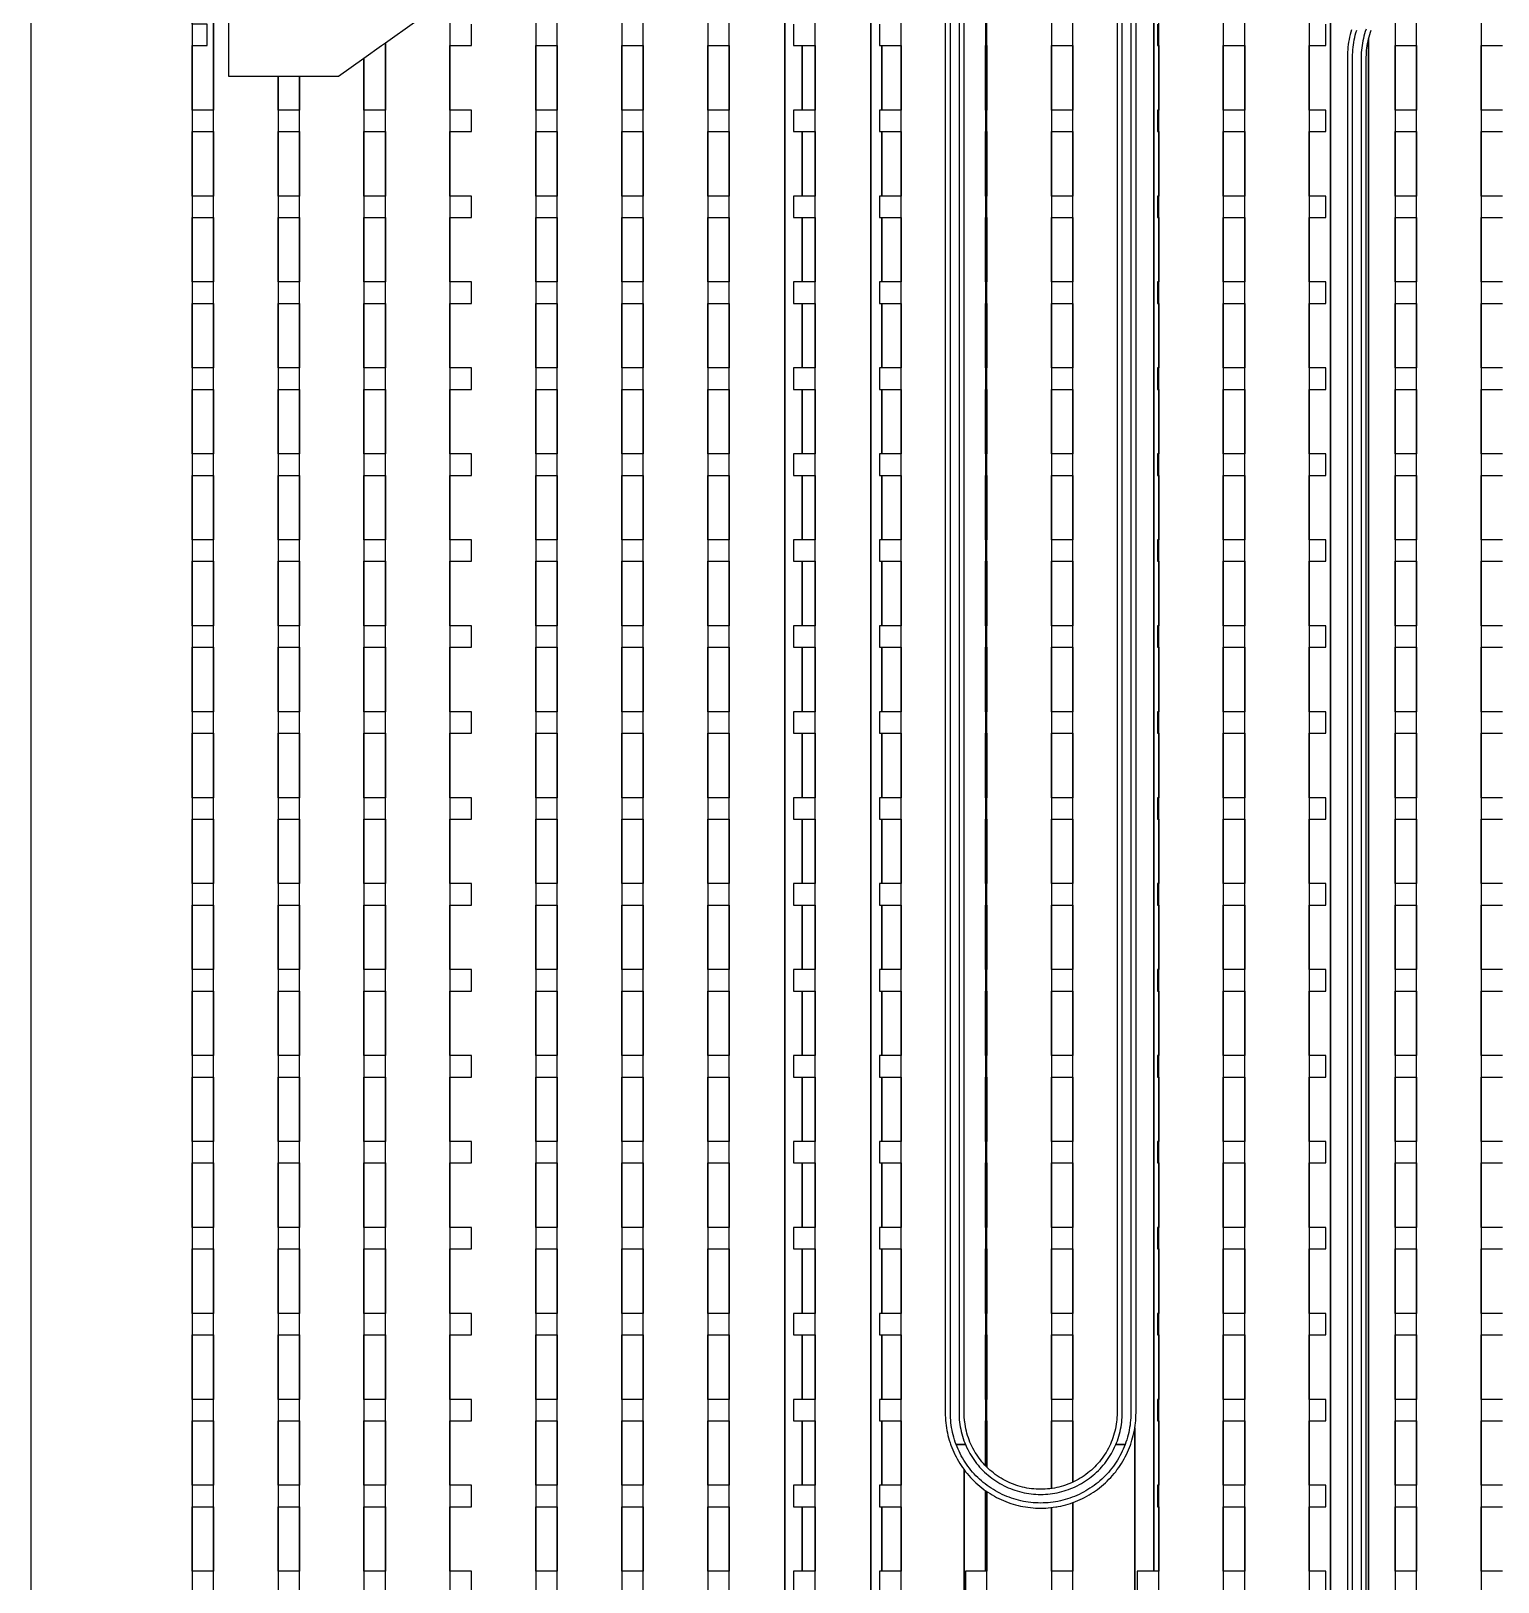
# Model space of a CAD drawing. Extents: x -4500 to 4500, y -3250 to 3250.
# Drawn here: x -4500 to -2793, y -1850 to -46 of the extents above; entities that cross this region are included whole.
import ezdxf

# ---------------------------------------------------------------- set-up
doc = ezdxf.new("R2010")
doc.units = 0
doc.layers.add('L1D100', color=4, linetype='CONTINUOUS')
doc.layers.add('L1D11', color=2, linetype='CONTINUOUS')

# ---------------------------------------------------------------- blocks, each defined once
blk = doc.blocks.new('TOP_main_1_Cheese_100')
at = {"layer": 'L1D100'}
for points in [[(-4500, -3250), (-4500, 3250), (-4312.5, 3250), (-4312.5, -3250)], [(-4287.5, -3250), (-4287.5, 2934), (-4212.5, 2934), (-4212.5, 98), (-4270, 98), (-4270, -98), (-4212.5, -98), (-4212.5, -3250)], [(-3087.5, -2576), (-3087.5, 253), (-3012.5, 253), (-3012.5, -2564.07), (-3013.273, -2564.522), (-3015.634, -2565.807), (-3018.033, -2567.02), (-3020.467, -2568.16), (-3022.935, -2569.226), (-3025.434, -2570.217), (-3027.961, -2571.132), (-3030.515, -2571.971), (-3033.093, -2572.731), (-3035.693, -2573.414), (-3038.313, -2574.018), (-3040.949, -2574.542), (-3043.6, -2574.987), (-3046.263, -2575.351), (-3048.937, -2575.635), (-3051.617, -2575.838), (-3054.302, -2575.959), (-3056.99, -2576)], [(-4312.5, -137.5), (-4312.5, -62.5), (-4295, -62.5), (-4295, -37.5), (-4312.5, -37.5), (-4312.5, 37.5), (-4295, 37.5), (-4295, 62.5), (-4312.5, 62.5), (-4312.5, 137.5), (-4287.5, 137.5), (-4287.5, -137.5)], [(-2887.5, -2662.5), (-2887.5, 7.603), (-2886.039, 8.132), (-2883.485, 8.971), (-2880.907, 9.731), (-2878.307, 10.414), (-2875.687, 11.018), (-2873.051, 11.542), (-2870.4, 11.987), (-2867.737, 12.351), (-2865.063, 12.635), (-2862.383, 12.838), (-2859.698, 12.959), (-2857.01, 13), (-2812.5, 13), (-2812.5, -2662.5)], [(-4087.5, -3250), (-4087.5, -59.135), (-4020, -11), (-4012.5, -11), (-4012.5, -3250)], [(-3887.5, -3250), (-3887.5, -11), (-3812.5, -11), (-3812.5, -3250)], [(-3787.5, -3250), (-3787.5, -11), (-3724.99, -11), (-3722.035, -10.961), (-3719.083, -10.843), (-3716.135, -10.646), (-3713.192, -10.371), (-3712.5, -10.288), (-3712.5, -3250)], [(-4112.5, -137.5), (-4112.5, -76.963), (-4092.218, -62.5), (-4087.5, -59.135), (-4087.5, -137.5)], [(-3912.5, -137.5), (-3912.5, -62.5), (-3887.5, -62.5), (-3887.5, -137.5)], [(-3812.5, -137.5), (-3812.5, -62.5), (-3787.5, -62.5), (-3787.5, -137.5)], [(-3712.5, -137.5), (-3712.5, -62.5), (-3687.5, -62.5), (-3687.5, -137.5)], [(-3602.44, -137.5), (-3602.44, -62.5), (-3587.5, -62.5), (-3587.5, -137.5)], [(-3509.807, -137.5), (-3509.807, -62.5), (-3487.5, -62.5), (-3487.5, -137.5)], [(-3389, -137.5), (-3389, -62.5), (-3387.5, -62.5), (-3387.5, -137.5)], [(-3312.5, -137.5), (-3312.5, -62.5), (-3287.5, -62.5), (-3287.5, -137.5)], [(-3112.5, -137.5), (-3112.5, -62.5), (-3087.5, -62.5), (-3087.5, -137.5)], [(-2912.5, -137.5), (-2912.5, -62.5), (-2887.5, -62.5), (-2887.5, -137.5)], [(-4187.5, -3250), (-4187.5, -98), (-4142, -98), (-4112.5, -76.963), (-4112.5, -3250)], [(-4212.5, -137.5), (-4212.5, -98), (-4187.5, -98), (-4187.5, -137.5)], [(-4312.5, -237.5), (-4312.5, -162.5), (-4287.5, -162.5), (-4287.5, -237.5)], [(-4212.5, -237.5), (-4212.5, -162.5), (-4187.5, -162.5), (-4187.5, -237.5)], [(-4112.5, -237.5), (-4112.5, -162.5), (-4087.5, -162.5), (-4087.5, -237.5)], [(-3912.5, -237.5), (-3912.5, -162.5), (-3887.5, -162.5), (-3887.5, -237.5)], [(-3812.5, -237.5), (-3812.5, -162.5), (-3787.5, -162.5), (-3787.5, -237.5)], [(-3712.5, -237.5), (-3712.5, -162.5), (-3687.5, -162.5), (-3687.5, -237.5)], [(-3602.44, -237.5), (-3602.44, -162.5), (-3587.5, -162.5), (-3587.5, -237.5)], [(-3509.807, -237.5), (-3509.807, -162.5), (-3487.5, -162.5), (-3487.5, -237.5)], [(-3389, -237.5), (-3389, -162.5), (-3387.5, -162.5), (-3387.5, -237.5)], [(-3312.5, -237.5), (-3312.5, -162.5), (-3287.5, -162.5), (-3287.5, -237.5)], [(-3112.5, -237.5), (-3112.5, -162.5), (-3087.5, -162.5), (-3087.5, -237.5)], [(-2912.5, -237.5), (-2912.5, -162.5), (-2887.5, -162.5), (-2887.5, -237.5)], [(-4312.5, -337.5), (-4312.5, -262.5), (-4287.5, -262.5), (-4287.5, -337.5)], [(-4212.5, -337.5), (-4212.5, -262.5), (-4187.5, -262.5), (-4187.5, -337.5)], [(-4112.5, -337.5), (-4112.5, -262.5), (-4087.5, -262.5), (-4087.5, -337.5)], [(-3912.5, -337.5), (-3912.5, -262.5), (-3887.5, -262.5), (-3887.5, -337.5)], [(-3812.5, -337.5), (-3812.5, -262.5), (-3787.5, -262.5), (-3787.5, -337.5)], [(-3712.5, -337.5), (-3712.5, -262.5), (-3687.5, -262.5), (-3687.5, -337.5)], [(-3602.44, -337.5), (-3602.44, -262.5), (-3587.5, -262.5), (-3587.5, -337.5)], [(-3509.807, -337.5), (-3509.807, -262.5), (-3487.5, -262.5), (-3487.5, -337.5)], [(-3389, -337.5), (-3389, -262.5), (-3387.5, -262.5), (-3387.5, -337.5)], [(-3312.5, -337.5), (-3312.5, -262.5), (-3287.5, -262.5), (-3287.5, -337.5)], [(-3112.5, -337.5), (-3112.5, -262.5), (-3087.5, -262.5), (-3087.5, -337.5)], [(-2912.5, -337.5), (-2912.5, -262.5), (-2887.5, -262.5), (-2887.5, -337.5)], [(-4312.5, -437.5), (-4312.5, -362.5), (-4287.5, -362.5), (-4287.5, -437.5)], [(-4212.5, -437.5), (-4212.5, -362.5), (-4187.5, -362.5), (-4187.5, -437.5)], [(-4112.5, -437.5), (-4112.5, -362.5), (-4087.5, -362.5), (-4087.5, -437.5)], [(-3912.5, -437.5), (-3912.5, -362.5), (-3887.5, -362.5), (-3887.5, -437.5)], [(-3812.5, -437.5), (-3812.5, -362.5), (-3787.5, -362.5), (-3787.5, -437.5)], [(-3712.5, -437.5), (-3712.5, -362.5), (-3687.5, -362.5), (-3687.5, -437.5)], [(-3602.44, -437.5), (-3602.44, -362.5), (-3587.5, -362.5), (-3587.5, -437.5)], [(-3509.807, -437.5), (-3509.807, -362.5), (-3487.5, -362.5), (-3487.5, -437.5)], [(-3389, -437.5), (-3389, -362.5), (-3387.5, -362.5), (-3387.5, -437.5)], [(-3312.5, -437.5), (-3312.5, -362.5), (-3287.5, -362.5), (-3287.5, -437.5)], [(-3112.5, -437.5), (-3112.5, -362.5), (-3087.5, -362.5), (-3087.5, -437.5)], [(-2912.5, -437.5), (-2912.5, -362.5), (-2887.5, -362.5), (-2887.5, -437.5)], [(-4312.5, -537.5), (-4312.5, -462.5), (-4287.5, -462.5), (-4287.5, -537.5)], [(-4212.5, -537.5), (-4212.5, -462.5), (-4187.5, -462.5), (-4187.5, -537.5)], [(-4112.5, -537.5), (-4112.5, -462.5), (-4087.5, -462.5), (-4087.5, -537.5)], [(-3912.5, -537.5), (-3912.5, -462.5), (-3887.5, -462.5), (-3887.5, -537.5)], [(-3812.5, -537.5), (-3812.5, -462.5), (-3787.5, -462.5), (-3787.5, -537.5)], [(-3712.5, -537.5), (-3712.5, -462.5), (-3687.5, -462.5), (-3687.5, -537.5)], [(-3602.44, -537.5), (-3602.44, -462.5), (-3587.5, -462.5), (-3587.5, -537.5)], [(-3509.807, -537.5), (-3509.807, -462.5), (-3487.5, -462.5), (-3487.5, -537.5)], [(-3389, -537.5), (-3389, -462.5), (-3387.5, -462.5), (-3387.5, -537.5)], [(-3312.5, -537.5), (-3312.5, -462.5), (-3287.5, -462.5), (-3287.5, -537.5)], [(-3112.5, -537.5), (-3112.5, -462.5), (-3087.5, -462.5), (-3087.5, -537.5)], [(-2912.5, -537.5), (-2912.5, -462.5), (-2887.5, -462.5), (-2887.5, -537.5)], [(-4312.5, -637.5), (-4312.5, -562.5), (-4287.5, -562.5), (-4287.5, -637.5)], [(-4212.5, -637.5), (-4212.5, -562.5), (-4187.5, -562.5), (-4187.5, -637.5)], [(-4112.5, -637.5), (-4112.5, -562.5), (-4087.5, -562.5), (-4087.5, -637.5)], [(-3912.5, -637.5), (-3912.5, -562.5), (-3887.5, -562.5), (-3887.5, -637.5)], [(-3812.5, -637.5), (-3812.5, -562.5), (-3787.5, -562.5), (-3787.5, -637.5)], [(-3712.5, -637.5), (-3712.5, -562.5), (-3687.5, -562.5), (-3687.5, -637.5)], [(-3602.44, -637.5), (-3602.44, -562.5), (-3587.5, -562.5), (-3587.5, -637.5)], [(-3509.807, -637.5), (-3509.807, -562.5), (-3487.5, -562.5), (-3487.5, -637.5)], [(-3389, -637.5), (-3389, -562.5), (-3387.5, -562.5), (-3387.5, -637.5)], [(-3312.5, -637.5), (-3312.5, -562.5), (-3287.5, -562.5), (-3287.5, -637.5)], [(-3112.5, -637.5), (-3112.5, -562.5), (-3087.5, -562.5), (-3087.5, -637.5)], [(-2912.5, -637.5), (-2912.5, -562.5), (-2887.5, -562.5), (-2887.5, -637.5)], [(-4312.5, -737.5), (-4312.5, -662.5), (-4287.5, -662.5), (-4287.5, -737.5)], [(-4212.5, -737.5), (-4212.5, -662.5), (-4187.5, -662.5), (-4187.5, -737.5)], [(-4112.5, -737.5), (-4112.5, -662.5), (-4087.5, -662.5), (-4087.5, -737.5)], [(-3912.5, -737.5), (-3912.5, -662.5), (-3887.5, -662.5), (-3887.5, -737.5)], [(-3812.5, -737.5), (-3812.5, -662.5), (-3787.5, -662.5), (-3787.5, -737.5)], [(-3712.5, -737.5), (-3712.5, -662.5), (-3687.5, -662.5), (-3687.5, -737.5)], [(-3602.44, -737.5), (-3602.44, -662.5), (-3587.5, -662.5), (-3587.5, -737.5)], [(-3509.807, -737.5), (-3509.807, -662.5), (-3487.5, -662.5), (-3487.5, -737.5)], [(-3389, -737.5), (-3389, -662.5), (-3387.5, -662.5), (-3387.5, -737.5)], [(-3312.5, -737.5), (-3312.5, -662.5), (-3287.5, -662.5), (-3287.5, -737.5)], [(-3112.5, -737.5), (-3112.5, -662.5), (-3087.5, -662.5), (-3087.5, -737.5)], [(-2912.5, -737.5), (-2912.5, -662.5), (-2887.5, -662.5), (-2887.5, -737.5)], [(-4312.5, -837.5), (-4312.5, -762.5), (-4287.5, -762.5), (-4287.5, -837.5)], [(-4212.5, -837.5), (-4212.5, -762.5), (-4187.5, -762.5), (-4187.5, -837.5)], [(-4112.5, -837.5), (-4112.5, -762.5), (-4087.5, -762.5), (-4087.5, -837.5)], [(-3912.5, -837.5), (-3912.5, -762.5), (-3887.5, -762.5), (-3887.5, -837.5)], [(-3812.5, -837.5), (-3812.5, -762.5), (-3787.5, -762.5), (-3787.5, -837.5)], [(-3712.5, -837.5), (-3712.5, -762.5), (-3687.5, -762.5), (-3687.5, -837.5)], [(-3602.44, -837.5), (-3602.44, -762.5), (-3587.5, -762.5), (-3587.5, -837.5)], [(-3509.807, -837.5), (-3509.807, -762.5), (-3487.5, -762.5), (-3487.5, -837.5)], [(-3389, -837.5), (-3389, -762.5), (-3387.5, -762.5), (-3387.5, -837.5)], [(-3312.5, -837.5), (-3312.5, -762.5), (-3287.5, -762.5), (-3287.5, -837.5)], [(-3112.5, -837.5), (-3112.5, -762.5), (-3087.5, -762.5), (-3087.5, -837.5)], [(-2912.5, -837.5), (-2912.5, -762.5), (-2887.5, -762.5), (-2887.5, -837.5)], [(-4312.5, -937.5), (-4312.5, -862.5), (-4287.5, -862.5), (-4287.5, -937.5)], [(-4212.5, -937.5), (-4212.5, -862.5), (-4187.5, -862.5), (-4187.5, -937.5)], [(-4112.5, -937.5), (-4112.5, -862.5), (-4087.5, -862.5), (-4087.5, -937.5)], [(-3912.5, -937.5), (-3912.5, -862.5), (-3887.5, -862.5), (-3887.5, -937.5)], [(-3812.5, -937.5), (-3812.5, -862.5), (-3787.5, -862.5), (-3787.5, -937.5)], [(-3712.5, -937.5), (-3712.5, -862.5), (-3687.5, -862.5), (-3687.5, -937.5)], [(-3602.44, -937.5), (-3602.44, -862.5), (-3587.5, -862.5), (-3587.5, -937.5)], [(-3509.807, -937.5), (-3509.807, -862.5), (-3487.5, -862.5), (-3487.5, -937.5)], [(-3389, -937.5), (-3389, -862.5), (-3387.5, -862.5), (-3387.5, -937.5)], [(-3312.5, -937.5), (-3312.5, -862.5), (-3287.5, -862.5), (-3287.5, -937.5)], [(-3112.5, -937.5), (-3112.5, -862.5), (-3087.5, -862.5), (-3087.5, -937.5)], [(-2912.5, -937.5), (-2912.5, -862.5), (-2887.5, -862.5), (-2887.5, -937.5)], [(-4312.5, -1037.5), (-4312.5, -962.5), (-4287.5, -962.5), (-4287.5, -1037.5)], [(-4212.5, -1037.5), (-4212.5, -962.5), (-4187.5, -962.5), (-4187.5, -1037.5)], [(-4112.5, -1037.5), (-4112.5, -962.5), (-4087.5, -962.5), (-4087.5, -1037.5)], [(-3912.5, -1037.5), (-3912.5, -962.5), (-3887.5, -962.5), (-3887.5, -1037.5)], [(-3812.5, -1037.5), (-3812.5, -962.5), (-3787.5, -962.5), (-3787.5, -1037.5)], [(-3712.5, -1037.5), (-3712.5, -962.5), (-3687.5, -962.5), (-3687.5, -1037.5)], [(-3602.44, -1037.5), (-3602.44, -962.5), (-3587.5, -962.5), (-3587.5, -1037.5)], [(-3509.807, -1037.5), (-3509.807, -962.5), (-3487.5, -962.5), (-3487.5, -1037.5)], [(-3389, -1037.5), (-3389, -962.5), (-3387.5, -962.5), (-3387.5, -1037.5)], [(-3312.5, -1037.5), (-3312.5, -962.5), (-3287.5, -962.5), (-3287.5, -1037.5)], [(-3112.5, -1037.5), (-3112.5, -962.5), (-3087.5, -962.5), (-3087.5, -1037.5)], [(-2912.5, -1037.5), (-2912.5, -962.5), (-2887.5, -962.5), (-2887.5, -1037.5)], [(-4312.5, -1137.5), (-4312.5, -1062.5), (-4287.5, -1062.5), (-4287.5, -1137.5)], [(-4212.5, -1137.5), (-4212.5, -1062.5), (-4187.5, -1062.5), (-4187.5, -1137.5)], [(-4112.5, -1137.5), (-4112.5, -1062.5), (-4087.5, -1062.5), (-4087.5, -1137.5)], [(-3912.5, -1137.5), (-3912.5, -1062.5), (-3887.5, -1062.5), (-3887.5, -1137.5)], [(-3812.5, -1137.5), (-3812.5, -1062.5), (-3787.5, -1062.5), (-3787.5, -1137.5)], [(-3712.5, -1137.5), (-3712.5, -1062.5), (-3687.5, -1062.5), (-3687.5, -1137.5)], [(-3602.44, -1137.5), (-3602.44, -1062.5), (-3587.5, -1062.5), (-3587.5, -1137.5)], [(-3509.807, -1137.5), (-3509.807, -1062.5), (-3487.5, -1062.5), (-3487.5, -1137.5)], [(-3389, -1137.5), (-3389, -1062.5), (-3387.5, -1062.5), (-3387.5, -1137.5)], [(-3312.5, -1137.5), (-3312.5, -1062.5), (-3287.5, -1062.5), (-3287.5, -1137.5)], [(-3112.5, -1137.5), (-3112.5, -1062.5), (-3087.5, -1062.5), (-3087.5, -1137.5)], [(-2912.5, -1137.5), (-2912.5, -1062.5), (-2887.5, -1062.5), (-2887.5, -1137.5)], [(-4312.5, -1237.5), (-4312.5, -1162.5), (-4287.5, -1162.5), (-4287.5, -1237.5)], [(-4212.5, -1237.5), (-4212.5, -1162.5), (-4187.5, -1162.5), (-4187.5, -1237.5)], [(-4112.5, -1237.5), (-4112.5, -1162.5), (-4087.5, -1162.5), (-4087.5, -1237.5)], [(-3912.5, -1237.5), (-3912.5, -1162.5), (-3887.5, -1162.5), (-3887.5, -1237.5)], [(-3812.5, -1237.5), (-3812.5, -1162.5), (-3787.5, -1162.5), (-3787.5, -1237.5)], [(-3712.5, -1237.5), (-3712.5, -1162.5), (-3687.5, -1162.5), (-3687.5, -1237.5)], [(-3602.44, -1237.5), (-3602.44, -1162.5), (-3587.5, -1162.5), (-3587.5, -1237.5)], [(-3509.807, -1237.5), (-3509.807, -1162.5), (-3487.5, -1162.5), (-3487.5, -1237.5)], [(-3389, -1237.5), (-3389, -1162.5), (-3387.5, -1162.5), (-3387.5, -1237.5)], [(-3312.5, -1237.5), (-3312.5, -1162.5), (-3287.5, -1162.5), (-3287.5, -1237.5)], [(-3112.5, -1237.5), (-3112.5, -1162.5), (-3087.5, -1162.5), (-3087.5, -1237.5)], [(-2912.5, -1237.5), (-2912.5, -1162.5), (-2887.5, -1162.5), (-2887.5, -1237.5)], [(-4312.5, -1337.5), (-4312.5, -1262.5), (-4287.5, -1262.5), (-4287.5, -1337.5)], [(-4212.5, -1337.5), (-4212.5, -1262.5), (-4187.5, -1262.5), (-4187.5, -1337.5)], [(-4112.5, -1337.5), (-4112.5, -1262.5), (-4087.5, -1262.5), (-4087.5, -1337.5)], [(-3912.5, -1337.5), (-3912.5, -1262.5), (-3887.5, -1262.5), (-3887.5, -1337.5)], [(-3812.5, -1337.5), (-3812.5, -1262.5), (-3787.5, -1262.5), (-3787.5, -1337.5)], [(-3712.5, -1337.5), (-3712.5, -1262.5), (-3687.5, -1262.5), (-3687.5, -1337.5)], [(-3602.44, -1337.5), (-3602.44, -1262.5), (-3587.5, -1262.5), (-3587.5, -1337.5)], [(-3509.807, -1337.5), (-3509.807, -1262.5), (-3487.5, -1262.5), (-3487.5, -1337.5)], [(-3389, -1337.5), (-3389, -1262.5), (-3387.5, -1262.5), (-3387.5, -1337.5)], [(-3312.5, -1337.5), (-3312.5, -1262.5), (-3287.5, -1262.5), (-3287.5, -1337.5)], [(-3112.5, -1337.5), (-3112.5, -1262.5), (-3087.5, -1262.5), (-3087.5, -1337.5)], [(-2912.5, -1337.5), (-2912.5, -1262.5), (-2887.5, -1262.5), (-2887.5, -1337.5)], [(-4312.5, -1437.5), (-4312.5, -1362.5), (-4287.5, -1362.5), (-4287.5, -1437.5)], [(-4212.5, -1437.5), (-4212.5, -1362.5), (-4187.5, -1362.5), (-4187.5, -1437.5)], [(-4112.5, -1437.5), (-4112.5, -1362.5), (-4087.5, -1362.5), (-4087.5, -1437.5)], [(-3912.5, -1437.5), (-3912.5, -1362.5), (-3887.5, -1362.5), (-3887.5, -1437.5)], [(-3812.5, -1437.5), (-3812.5, -1362.5), (-3787.5, -1362.5), (-3787.5, -1437.5)], [(-3712.5, -1437.5), (-3712.5, -1362.5), (-3687.5, -1362.5), (-3687.5, -1437.5)], [(-3602.44, -1437.5), (-3602.44, -1362.5), (-3587.5, -1362.5), (-3587.5, -1437.5)], [(-3509.807, -1437.5), (-3509.807, -1362.5), (-3487.5, -1362.5), (-3487.5, -1437.5)], [(-3389, -1437.5), (-3389, -1362.5), (-3387.5, -1362.5), (-3387.5, -1437.5)], [(-3312.5, -1437.5), (-3312.5, -1362.5), (-3287.5, -1362.5), (-3287.5, -1437.5)], [(-3112.5, -1437.5), (-3112.5, -1362.5), (-3087.5, -1362.5), (-3087.5, -1437.5)], [(-2912.5, -1437.5), (-2912.5, -1362.5), (-2887.5, -1362.5), (-2887.5, -1437.5)], [(-4312.5, -1537.5), (-4312.5, -1462.5), (-4287.5, -1462.5), (-4287.5, -1537.5)], [(-4212.5, -1537.5), (-4212.5, -1462.5), (-4187.5, -1462.5), (-4187.5, -1537.5)], [(-4112.5, -1537.5), (-4112.5, -1462.5), (-4087.5, -1462.5), (-4087.5, -1537.5)], [(-3912.5, -1537.5), (-3912.5, -1462.5), (-3887.5, -1462.5), (-3887.5, -1537.5)], [(-3812.5, -1537.5), (-3812.5, -1462.5), (-3787.5, -1462.5), (-3787.5, -1537.5)], [(-3712.5, -1537.5), (-3712.5, -1462.5), (-3687.5, -1462.5), (-3687.5, -1537.5)], [(-3602.44, -1537.5), (-3602.44, -1462.5), (-3587.5, -1462.5), (-3587.5, -1537.5)], [(-3509.807, -1537.5), (-3509.807, -1462.5), (-3487.5, -1462.5), (-3487.5, -1537.5)], [(-3389, -1537.5), (-3389, -1462.5), (-3387.5, -1462.5), (-3387.5, -1537.5)], [(-3312.5, -1537.5), (-3312.5, -1462.5), (-3287.5, -1462.5), (-3287.5, -1537.5)], [(-3112.5, -1537.5), (-3112.5, -1462.5), (-3087.5, -1462.5), (-3087.5, -1537.5)], [(-2912.5, -1537.5), (-2912.5, -1462.5), (-2887.5, -1462.5), (-2887.5, -1537.5)], [(-4312.5, -1637.5), (-4312.5, -1562.5), (-4287.5, -1562.5), (-4287.5, -1637.5)], [(-4212.5, -1637.5), (-4212.5, -1562.5), (-4187.5, -1562.5), (-4187.5, -1637.5)], [(-4112.5, -1637.5), (-4112.5, -1562.5), (-4087.5, -1562.5), (-4087.5, -1637.5)], [(-3912.5, -1637.5), (-3912.5, -1562.5), (-3887.5, -1562.5), (-3887.5, -1637.5)], [(-3812.5, -1637.5), (-3812.5, -1562.5), (-3787.5, -1562.5), (-3787.5, -1637.5)], [(-3712.5, -1637.5), (-3712.5, -1562.5), (-3687.5, -1562.5), (-3687.5, -1637.5)], [(-3602.44, -1637.5), (-3602.44, -1562.5), (-3587.5, -1562.5), (-3587.5, -1637.5)], [(-3509.807, -1637.5), (-3509.807, -1562.5), (-3487.5, -1562.5), (-3487.5, -1637.5)], [(-3389, -1637.5), (-3389, -1562.5), (-3387.5, -1562.5), (-3387.5, -1637.5)], [(-3312.5, -1637.5), (-3312.5, -1562.5), (-3287.5, -1562.5), (-3287.5, -1637.5)], [(-3112.5, -1637.5), (-3112.5, -1562.5), (-3087.5, -1562.5), (-3087.5, -1637.5)], [(-2912.5, -1637.5), (-2912.5, -1562.5), (-2887.5, -1562.5), (-2887.5, -1637.5)], [(-4312.5, -1737.5), (-4312.5, -1662.5), (-4287.5, -1662.5), (-4287.5, -1737.5)], [(-4212.5, -1737.5), (-4212.5, -1662.5), (-4187.5, -1662.5), (-4187.5, -1737.5)], [(-4112.5, -1737.5), (-4112.5, -1662.5), (-4087.5, -1662.5), (-4087.5, -1737.5)], [(-3912.5, -1737.5), (-3912.5, -1662.5), (-3887.5, -1662.5), (-3887.5, -1737.5)], [(-3812.5, -1737.5), (-3812.5, -1662.5), (-3787.5, -1662.5), (-3787.5, -1737.5)], [(-3712.5, -1737.5), (-3712.5, -1662.5), (-3687.5, -1662.5), (-3687.5, -1737.5)], [(-3602.44, -1737.5), (-3602.44, -1662.5), (-3587.5, -1662.5), (-3587.5, -1737.5)], [(-3509.807, -1737.5), (-3509.807, -1662.5), (-3487.5, -1662.5), (-3487.5, -1737.5)], [(-3387.5, -1716.482), (-3387.935, -1716.06), (-3389, -1714.962), (-3389, -1662.5), (-3387.5, -1662.5)], [(-3312.5, -1741.234), (-3312.5, -1662.5), (-3287.5, -1662.5), (-3287.5, -1733.831), (-3288.467, -1734.284), (-3290.935, -1735.35), (-3293.434, -1736.341), (-3295.961, -1737.256), (-3298.515, -1738.095), (-3301.093, -1738.856), (-3303.693, -1739.538), (-3306.313, -1740.142), (-3308.949, -1740.666), (-3311.6, -1741.111)], [(-3112.5, -1737.5), (-3112.5, -1662.5), (-3087.5, -1662.5), (-3087.5, -1737.5)], [(-2912.5, -1737.5), (-2912.5, -1662.5), (-2887.5, -1662.5), (-2887.5, -1737.5)], [(-3389, -1837.5), (-3389, -1743.817), (-3388.806, -1743.958), (-3387.5, -1744.849), (-3387.5, -1837.5)], [(-4312.5, -1837.5), (-4312.5, -1762.5), (-4287.5, -1762.5), (-4287.5, -1837.5)], [(-4212.5, -1837.5), (-4212.5, -1762.5), (-4187.5, -1762.5), (-4187.5, -1837.5)], [(-4112.5, -1837.5), (-4112.5, -1762.5), (-4087.5, -1762.5), (-4087.5, -1837.5)], [(-3912.5, -1837.5), (-3912.5, -1762.5), (-3887.5, -1762.5), (-3887.5, -1837.5)], [(-3812.5, -1837.5), (-3812.5, -1762.5), (-3787.5, -1762.5), (-3787.5, -1837.5)], [(-3712.5, -1837.5), (-3712.5, -1762.5), (-3687.5, -1762.5), (-3687.5, -1837.5)], [(-3602.44, -1837.5), (-3602.44, -1762.5), (-3587.5, -1762.5), (-3587.5, -1837.5)], [(-3509.807, -1837.5), (-3509.807, -1762.5), (-3487.5, -1762.5), (-3487.5, -1837.5)], [(-3312.5, -1837.5), (-3312.5, -1763.412), (-3310.259, -1763.142), (-3307.336, -1762.711), (-3306.128, -1762.5), (-3304.425, -1762.202), (-3301.529, -1761.616), (-3298.649, -1760.953), (-3295.788, -1760.214), (-3292.948, -1759.398), (-3290.131, -1758.508), (-3287.5, -1757.598), (-3287.5, -1837.5)], [(-3112.5, -1837.5), (-3112.5, -1762.5), (-3087.5, -1762.5), (-3087.5, -1837.5)], [(-2912.5, -1837.5), (-2912.5, -1762.5), (-2887.5, -1762.5), (-2887.5, -1837.5)]]:
    blk.add_lwpolyline(points, close=True, dxfattribs=at)
for points in [[(-3389, 2037.5), (-3389, -1714.962), (-3389.807, -1714.13), (-3391.62, -1712.145), (-3393.372, -1710.107), (-3395.061, -1708.016), (-3396.687, -1705.875), (-3398.247, -1703.686), (-3399.741, -1701.451), (-3401.166, -1699.172), (-3402.522, -1696.851), (-3403.807, -1694.49), (-3405.02, -1692.091), (-3406.16, -1689.657), (-3407.226, -1687.189), (-3408.217, -1684.69), (-3409.132, -1682.163), (-3409.971, -1679.609), (-3410.731, -1677.031), (-3411.414, -1674.431), (-3412.018, -1671.811), (-3412.542, -1669.175), (-3412.987, -1666.524), (-3413.351, -1663.861), (-3413.496, -1662.5), (-3413.635, -1661.188), (-3413.838, -1658.507), (-3413.959, -1655.822), (-3414, -1653.134), (-3414, 2576)], [(-3312.5, 2576), (-3312.5, -1741.234), (-3314.263, -1741.475), (-3316.937, -1741.759), (-3319.617, -1741.962), (-3322.302, -1742.084), (-3324.99, -1742.124), (-3325.01, -1742.124), (-3327.698, -1742.084), (-3330.383, -1741.962), (-3333.063, -1741.759), (-3335.737, -1741.475), (-3338.4, -1741.111), (-3341.051, -1740.666), (-3343.687, -1740.142), (-3346.307, -1739.538), (-3348.907, -1738.856), (-3351.485, -1738.095), (-3354.039, -1737.256), (-3356.566, -1736.341), (-3359.065, -1735.35), (-3361.533, -1734.284), (-3363.967, -1733.144), (-3366.366, -1731.931), (-3368.727, -1730.646), (-3371.048, -1729.29), (-3373.327, -1727.865), (-3375.562, -1726.371), (-3377.751, -1724.811), (-3379.892, -1723.186), (-3381.983, -1721.496), (-3384.021, -1719.744), (-3386.006, -1717.931), (-3387.5, -1716.482), (-3387.5, 2576)], [(-3236, 164.01), (-3236, -1653.134), (-3236.041, -1655.822), (-3236.162, -1658.507), (-3236.365, -1661.188), (-3236.649, -1663.861), (-3237.013, -1666.524), (-3237.458, -1669.175), (-3237.982, -1671.811), (-3238.586, -1674.431), (-3239.269, -1677.031), (-3240.029, -1679.609), (-3240.868, -1682.163), (-3241.783, -1684.69), (-3242.774, -1687.189), (-3243.84, -1689.657), (-3244.98, -1692.091), (-3246.193, -1694.49), (-3247.478, -1696.851), (-3248.834, -1699.172), (-3250.259, -1701.451), (-3251.753, -1703.686), (-3253.313, -1705.875), (-3254.939, -1708.016), (-3256.628, -1710.107), (-3258.38, -1712.145), (-3260.193, -1714.13), (-3262.065, -1716.06), (-3263.994, -1717.931), (-3265.979, -1719.744), (-3268.017, -1721.496), (-3270.108, -1723.186), (-3272.249, -1724.811), (-3274.438, -1726.371), (-3276.673, -1727.865), (-3278.952, -1729.29), (-3281.273, -1730.646), (-3283.634, -1731.931), (-3286.033, -1733.144), (-3287.5, -1733.831), (-3287.5, 2576)], [(-3487.5, -2584.463), (-3487.5, 1961.831)], [(-3436, 1881.134), (-3436, -1653.134), (-3435.961, -1656.089), (-3435.843, -1659.041), (-3435.646, -1661.99), (-3435.371, -1664.932), (-3435.018, -1667.865), (-3434.587, -1670.789), (-3434.078, -1673.699), (-3433.492, -1676.595), (-3432.829, -1679.475), (-3432.09, -1682.336), (-3431.274, -1685.176), (-3430.384, -1687.993), (-3429.809, -1689.657), (-3429.418, -1690.786), (-3428.379, -1693.552), (-3427.266, -1696.29), (-3426.081, -1698.997), (-3425.175, -1700.925), (-3424.825, -1701.671), (-3423.497, -1704.311), (-3422.1, -1706.914), (-3420.634, -1709.48), (-3419.1, -1712.006), (-3417.5, -1714.489), (-3415.833, -1716.93), (-3414.103, -1719.325), (-3414, -1719.46), (-3414, -2576)], [(-3587.5, -2856.172), (-3587.5, 1937.5)], [(-3522.522, 1937.5), (-3522.522, -2607.552)], [(-3522.522, -2607.552), (-3522.522, 1937.5)], [(-3512.5, -37.5), (-3512.5, -62.5), (-3509.807, -62.5), (-3509.807, -137.5), (-3512.5, -137.5), (-3512.5, -162.5), (-3509.807, -162.5), (-3509.807, -237.5), (-3512.5, -237.5), (-3512.5, -262.5), (-3509.807, -262.5), (-3509.807, -337.5), (-3512.5, -337.5), (-3512.5, -362.5), (-3509.807, -362.5), (-3509.807, -437.5), (-3512.5, -437.5), (-3512.5, -462.5), (-3509.807, -462.5), (-3509.807, -537.5), (-3512.5, -537.5), (-3512.5, -562.5), (-3509.807, -562.5), (-3509.807, -637.5), (-3512.5, -637.5), (-3512.5, -662.5), (-3509.807, -662.5), (-3509.807, -737.5), (-3512.5, -737.5), (-3512.5, -762.5), (-3509.807, -762.5), (-3509.807, -837.5), (-3512.5, -837.5), (-3512.5, -862.5), (-3509.807, -862.5), (-3509.807, -937.5), (-3512.5, -937.5), (-3512.5, -962.5), (-3509.807, -962.5), (-3509.807, -1037.5), (-3512.5, -1037.5), (-3512.5, -1062.5), (-3509.807, -1062.5), (-3509.807, -1137.5), (-3512.5, -1137.5), (-3512.5, -1162.5), (-3509.807, -1162.5), (-3509.807, -1237.5), (-3512.5, -1237.5), (-3512.5, -1262.5), (-3509.807, -1262.5), (-3509.807, -1337.5), (-3512.5, -1337.5), (-3512.5, -1362.5), (-3509.807, -1362.5), (-3509.807, -1437.5), (-3512.5, -1437.5), (-3512.5, -1462.5), (-3509.807, -1462.5), (-3509.807, -1537.5), (-3512.5, -1537.5), (-3512.5, -1562.5), (-3509.807, -1562.5), (-3509.807, -1637.5), (-3512.5, -1637.5), (-3512.5, -1662.5), (-3509.807, -1662.5), (-3509.807, -1737.5), (-3512.5, -1737.5), (-3512.5, -1762.5), (-3509.807, -1762.5), (-3509.807, -1837.5), (-3512.5, -1837.5), (-3512.5, -1862.5)], [(-3622.734, -2837.5), (-3622.734, 56.834)], [(-3612.5, -37.5), (-3612.5, -62.5), (-3602.44, -62.5), (-3602.44, -137.5), (-3612.5, -137.5), (-3612.5, -162.5), (-3602.44, -162.5), (-3602.44, -237.5), (-3612.5, -237.5), (-3612.5, -262.5), (-3602.44, -262.5), (-3602.44, -337.5), (-3612.5, -337.5), (-3612.5, -362.5), (-3602.44, -362.5), (-3602.44, -437.5), (-3612.5, -437.5), (-3612.5, -462.5), (-3602.44, -462.5), (-3602.44, -537.5), (-3612.5, -537.5), (-3612.5, -562.5), (-3602.44, -562.5), (-3602.44, -637.5), (-3612.5, -637.5), (-3612.5, -662.5), (-3602.44, -662.5), (-3602.44, -737.5), (-3612.5, -737.5), (-3612.5, -762.5), (-3602.44, -762.5), (-3602.44, -837.5), (-3612.5, -837.5), (-3612.5, -862.5), (-3602.44, -862.5), (-3602.44, -937.5), (-3612.5, -937.5), (-3612.5, -962.5), (-3602.44, -962.5), (-3602.44, -1037.5), (-3612.5, -1037.5), (-3612.5, -1062.5), (-3602.44, -1062.5), (-3602.44, -1137.5), (-3612.5, -1137.5), (-3612.5, -1162.5), (-3602.44, -1162.5), (-3602.44, -1237.5), (-3612.5, -1237.5), (-3612.5, -1262.5), (-3602.44, -1262.5), (-3602.44, -1337.5), (-3612.5, -1337.5), (-3612.5, -1362.5), (-3602.44, -1362.5), (-3602.44, -1437.5), (-3612.5, -1437.5), (-3612.5, -1462.5), (-3602.44, -1462.5), (-3602.44, -1537.5), (-3612.5, -1537.5), (-3612.5, -1562.5), (-3602.44, -1562.5), (-3602.44, -1637.5), (-3612.5, -1637.5), (-3612.5, -1662.5), (-3602.44, -1662.5), (-3602.44, -1737.5), (-3612.5, -1737.5), (-3612.5, -1762.5), (-3602.44, -1762.5), (-3602.44, -1837.5), (-3612.5, -1837.5), (-3612.5, -1862.5)], [(-3112.5, 253), (-3112.5, -2576), (-3187.5, -2576), (-3187.5, 227.358)], [(-2987.5, -2542.587), (-2987.5, 253)], [(-2963.274, -43.948), (-2964.09, -46.788), (-2964.829, -49.649), (-2965.492, -52.529), (-2966.078, -55.425), (-2966.587, -58.336), (-2967.018, -61.259), (-2967.371, -64.192), (-2967.646, -67.135), (-2967.843, -70.083), (-2967.961, -73.035), (-2968, -75.99), (-2968, -2487.01)], [(-3215.413, -2576), (-3215.413, -1670.789), (-3214.982, -1667.865), (-3214.629, -1664.932), (-3214.402, -1662.5), (-3214.354, -1661.99), (-3214.157, -1659.041), (-3214.039, -1656.089), (-3214, -1653.134), (-3214, 164.01)], [(-3193.372, 220.983), (-3193.372, -1837.5), (-3212.5, -1837.5), (-3212.5, -1862.5)], [(-3189, -37.5), (-3189, -62.5), (-3187.5, -62.5), (-3187.5, -137.5), (-3189, -137.5), (-3189, -162.5), (-3187.5, -162.5), (-3187.5, -237.5), (-3189, -237.5), (-3189, -262.5), (-3187.5, -262.5), (-3187.5, -337.5), (-3189, -337.5), (-3189, -362.5), (-3187.5, -362.5), (-3187.5, -437.5), (-3189, -437.5), (-3189, -462.5), (-3187.5, -462.5), (-3187.5, -537.5), (-3189, -537.5), (-3189, -562.5), (-3187.5, -562.5), (-3187.5, -637.5), (-3189, -637.5), (-3189, -662.5), (-3187.5, -662.5), (-3187.5, -737.5), (-3189, -737.5), (-3189, -762.5), (-3187.5, -762.5), (-3187.5, -837.5), (-3189, -837.5), (-3189, -862.5), (-3187.5, -862.5), (-3187.5, -937.5), (-3189, -937.5), (-3189, -962.5), (-3187.5, -962.5), (-3187.5, -1037.5), (-3189, -1037.5), (-3189, -1062.5), (-3187.5, -1062.5), (-3187.5, -1137.5), (-3189, -1137.5), (-3189, -1162.5), (-3187.5, -1162.5), (-3187.5, -1237.5), (-3189, -1237.5), (-3189, -1262.5), (-3187.5, -1262.5), (-3187.5, -1337.5), (-3189, -1337.5), (-3189, -1362.5), (-3187.5, -1362.5), (-3187.5, -1437.5), (-3189, -1437.5), (-3189, -1462.5), (-3187.5, -1462.5), (-3187.5, -1537.5), (-3189, -1537.5), (-3189, -1562.5), (-3187.5, -1562.5), (-3187.5, -1637.5), (-3189, -1637.5), (-3189, -1662.5), (-3187.5, -1662.5), (-3187.5, -1737.5), (-3189, -1737.5), (-3189, -1762.5), (-3187.5, -1762.5), (-3187.5, -1837.5), (-3193.372, -1837.5), (-3193.372, 220.983)], [(-3622.734, 56.834), (-3622.734, -2905.58), (-3643, -2934), (-3643, -3072), (-3622.734, -3072), (-3622.734, -3250), (-3687.5, -3250), (-3687.5, -4.474)], [(-2993, -1862.5), (-2993, -1837.5), (-3012.5, -1837.5), (-3012.5, -1762.5), (-2993, -1762.5), (-2993, -1737.5), (-3012.5, -1737.5), (-3012.5, -1662.5), (-2993, -1662.5), (-2993, -1637.5), (-3012.5, -1637.5), (-3012.5, -1562.5), (-2993, -1562.5), (-2993, -1537.5), (-3012.5, -1537.5), (-3012.5, -1462.5), (-2993, -1462.5), (-2993, -1437.5), (-3012.5, -1437.5), (-3012.5, -1362.5), (-2993, -1362.5), (-2993, -1337.5), (-3012.5, -1337.5), (-3012.5, -1262.5), (-2993, -1262.5), (-2993, -1237.5), (-3012.5, -1237.5), (-3012.5, -1162.5), (-2993, -1162.5), (-2993, -1137.5), (-3012.5, -1137.5), (-3012.5, -1062.5), (-2993, -1062.5), (-2993, -1037.5), (-3012.5, -1037.5), (-3012.5, -962.5), (-2993, -962.5), (-2993, -937.5), (-3012.5, -937.5), (-3012.5, -862.5), (-2993, -862.5), (-2993, -837.5), (-3012.5, -837.5), (-3012.5, -762.5), (-2993, -762.5), (-2993, -737.5), (-3012.5, -737.5), (-3012.5, -662.5), (-2993, -662.5), (-2993, -637.5), (-3012.5, -637.5), (-3012.5, -562.5), (-2993, -562.5), (-2993, -537.5), (-3012.5, -537.5), (-3012.5, -462.5), (-2993, -462.5), (-2993, -437.5), (-3012.5, -437.5), (-3012.5, -362.5), (-2993, -362.5), (-2993, -337.5), (-3012.5, -337.5), (-3012.5, -262.5), (-2993, -262.5), (-2993, -237.5), (-3012.5, -237.5), (-3012.5, -162.5), (-2993, -162.5), (-2993, -137.5), (-3012.5, -137.5), (-3012.5, -62.5), (-2993, -62.5), (-2993, -37.5)], [(-2987.5, 60), (-2987.5, -2542.587)], [(-2787.5, -1837.5), (-2812.5, -1837.5), (-2812.5, -1762.5), (-2787.5, -1762.5)], [(-2787.5, -1737.5), (-2812.5, -1737.5), (-2812.5, -1662.5), (-2787.5, -1662.5)], [(-2787.5, -1637.5), (-2812.5, -1637.5), (-2812.5, -1562.5), (-2787.5, -1562.5)], [(-2787.5, -1537.5), (-2812.5, -1537.5), (-2812.5, -1462.5), (-2787.5, -1462.5)], [(-2787.5, -1437.5), (-2812.5, -1437.5), (-2812.5, -1362.5), (-2787.5, -1362.5)], [(-2787.5, -1337.5), (-2812.5, -1337.5), (-2812.5, -1262.5), (-2787.5, -1262.5)], [(-2787.5, -1237.5), (-2812.5, -1237.5), (-2812.5, -1162.5), (-2787.5, -1162.5)], [(-2787.5, -1137.5), (-2812.5, -1137.5), (-2812.5, -1062.5), (-2787.5, -1062.5)], [(-2787.5, -1037.5), (-2812.5, -1037.5), (-2812.5, -962.5), (-2787.5, -962.5)], [(-2787.5, -937.5), (-2812.5, -937.5), (-2812.5, -862.5), (-2787.5, -862.5)], [(-2787.5, -837.5), (-2812.5, -837.5), (-2812.5, -762.5), (-2787.5, -762.5)], [(-2787.5, -737.5), (-2812.5, -737.5), (-2812.5, -662.5), (-2787.5, -662.5)], [(-2787.5, -637.5), (-2812.5, -637.5), (-2812.5, -562.5), (-2787.5, -562.5)], [(-2787.5, -537.5), (-2812.5, -537.5), (-2812.5, -462.5), (-2787.5, -462.5)], [(-2787.5, -437.5), (-2812.5, -437.5), (-2812.5, -362.5), (-2787.5, -362.5)], [(-2787.5, -337.5), (-2812.5, -337.5), (-2812.5, -262.5), (-2787.5, -262.5)], [(-2787.5, -237.5), (-2812.5, -237.5), (-2812.5, -162.5), (-2787.5, -162.5)], [(-2787.5, -137.5), (-2812.5, -137.5), (-2812.5, -62.5), (-2787.5, -62.5)], [(-3987.5, -1862.5), (-3987.5, -1837.5), (-4012.5, -1837.5), (-4012.5, -1762.5), (-3987.5, -1762.5), (-3987.5, -1737.5), (-4012.5, -1737.5), (-4012.5, -1662.5), (-3987.5, -1662.5), (-3987.5, -1637.5), (-4012.5, -1637.5), (-4012.5, -1562.5), (-3987.5, -1562.5), (-3987.5, -1537.5), (-4012.5, -1537.5), (-4012.5, -1462.5), (-3987.5, -1462.5), (-3987.5, -1437.5), (-4012.5, -1437.5), (-4012.5, -1362.5), (-3987.5, -1362.5), (-3987.5, -1337.5), (-4012.5, -1337.5), (-4012.5, -1262.5), (-3987.5, -1262.5), (-3987.5, -1237.5), (-4012.5, -1237.5), (-4012.5, -1162.5), (-3987.5, -1162.5), (-3987.5, -1137.5), (-4012.5, -1137.5), (-4012.5, -1062.5), (-3987.5, -1062.5), (-3987.5, -1037.5), (-4012.5, -1037.5), (-4012.5, -962.5), (-3987.5, -962.5), (-3987.5, -937.5), (-4012.5, -937.5), (-4012.5, -862.5), (-3987.5, -862.5), (-3987.5, -837.5), (-4012.5, -837.5), (-4012.5, -762.5), (-3987.5, -762.5), (-3987.5, -737.5), (-4012.5, -737.5), (-4012.5, -662.5), (-3987.5, -662.5), (-3987.5, -637.5), (-4012.5, -637.5), (-4012.5, -562.5), (-3987.5, -562.5), (-3987.5, -537.5), (-4012.5, -537.5), (-4012.5, -462.5), (-3987.5, -462.5), (-3987.5, -437.5), (-4012.5, -437.5), (-4012.5, -362.5), (-3987.5, -362.5), (-3987.5, -337.5), (-4012.5, -337.5), (-4012.5, -262.5), (-3987.5, -262.5), (-3987.5, -237.5), (-4012.5, -237.5), (-4012.5, -162.5), (-3987.5, -162.5), (-3987.5, -137.5), (-4012.5, -137.5), (-4012.5, -62.5), (-3987.5, -62.5), (-3987.5, -37.5)], [(-3912.5, -11), (-3912.5, -3250)], [(-2912.5, -6.43), (-2912.5, -2662.5), (-2943.414, -2662.5), (-2943.414, -54.693), (-2942.731, -52.093), (-2941.971, -49.515), (-2941.132, -46.961), (-2940.217, -44.434)], [(-2946, -2487.01), (-2946, -75.99), (-2945.959, -73.302), (-2945.838, -70.617), (-2945.635, -67.937), (-2945.351, -65.263), (-2944.987, -62.6), (-2944.97, -62.5), (-2944.542, -59.949), (-2944.018, -57.313), (-2943.414, -54.693), (-2943.414, -2662.5)], [(-3287.5, -2576), (-3287.5, -1757.598), (-3287.338, -1757.542), (-3284.572, -1756.503), (-3281.834, -1755.391), (-3279.128, -1754.205), (-3276.453, -1752.949), (-3273.813, -1751.621), (-3271.21, -1750.224), (-3268.644, -1748.758), (-3266.119, -1747.224), (-3263.635, -1745.624), (-3261.194, -1743.958), (-3258.799, -1742.227), (-3256.451, -1740.433), (-3254.151, -1738.578), (-3251.902, -1736.662), (-3249.704, -1734.687), (-3247.56, -1732.654), (-3245.47, -1730.564), (-3243.437, -1728.42), (-3241.462, -1726.222), (-3239.546, -1723.973), (-3237.691, -1721.673), (-3236.162, -1719.672), (-3235.897, -1719.325), (-3234.167, -1716.93), (-3232.5, -1714.489), (-3230.9, -1712.006), (-3229.366, -1709.48), (-3227.9, -1706.914), (-3226.503, -1704.311), (-3225.175, -1701.671), (-3223.919, -1698.997), (-3222.734, -1696.29), (-3221.621, -1693.552), (-3220.582, -1690.786), (-3220.191, -1689.657), (-3219.616, -1687.993), (-3218.726, -1685.176), (-3217.91, -1682.336), (-3217.171, -1679.475), (-3216.508, -1676.595), (-3215.922, -1673.699), (-3215.413, -1670.789), (-3215.413, -2576)], [(-3414, -2576), (-3414, -1719.46), (-3412.309, -1721.673), (-3410.454, -1723.973), (-3408.538, -1726.222), (-3406.563, -1728.42), (-3404.53, -1730.564), (-3402.44, -1732.654), (-3400.296, -1734.687), (-3398.098, -1736.662), (-3395.849, -1738.578), (-3393.549, -1740.433), (-3391.201, -1742.227), (-3389, -1743.817), (-3389, -1837.5), (-3412.5, -1837.5), (-3412.5, -1862.5)], [(-3387.5, -2576), (-3387.5, -1744.849), (-3386.365, -1745.624), (-3383.881, -1747.224), (-3381.356, -1748.758), (-3378.79, -1750.224), (-3376.187, -1751.621), (-3373.547, -1752.949), (-3370.872, -1754.205), (-3368.166, -1755.391), (-3365.428, -1756.503), (-3362.662, -1757.542), (-3359.869, -1758.508), (-3357.052, -1759.398), (-3354.212, -1760.214), (-3351.351, -1760.953), (-3348.471, -1761.616), (-3345.575, -1762.202), (-3342.664, -1762.711), (-3339.741, -1763.142), (-3336.808, -1763.495), (-3333.865, -1763.77), (-3330.917, -1763.967), (-3327.965, -1764.085), (-3325.01, -1764.124), (-3324.99, -1764.124), (-3322.035, -1764.085), (-3319.083, -1763.967), (-3316.135, -1763.77), (-3313.192, -1763.495), (-3312.5, -1763.412), (-3312.5, -2576)]]:
    blk.add_lwpolyline(points, dxfattribs=at)
blk = doc.blocks.new('TOP_main_1')
at = {"layer": 'L1D11'}
for points in [[(-3420, 164.01), (-3420, -1653.134), (-3419.96, -1655.897), (-3419.839, -1658.657), (-3419.639, -1661.413), (-3419.358, -1664.162), (-3418.997, -1666.901), (-3418.557, -1669.629), (-3418.038, -1672.343), (-3417.44, -1675.04), (-3416.763, -1677.719), (-3416.009, -1680.378), (-3415.179, -1683.013), (-3414.271, -1685.623), (-3413.289, -1688.205), (-3412.567, -1689.948), (-3423.334, -1689.948), (-3424.311, -1687.224), (-3425.213, -1684.475), (-3426.039, -1681.702), (-3426.787, -1678.908), (-3427.459, -1676.093), (-3428.053, -1673.262), (-3428.568, -1670.415), (-3429.005, -1667.555), (-3429.363, -1664.684), (-3429.641, -1661.804), (-3429.841, -1658.918), (-3429.96, -1656.027), (-3430, -1653.134), (-3430, 164.01)], [(-3220, 164.01), (-3220, -1653.134), (-3220.04, -1656.027), (-3220.159, -1658.918), (-3220.359, -1661.804), (-3220.637, -1664.684), (-3220.995, -1667.555), (-3221.432, -1670.415), (-3221.947, -1673.262), (-3222.541, -1676.093), (-3223.213, -1678.908), (-3223.961, -1681.702), (-3224.787, -1684.475), (-3225.689, -1687.224), (-3226.666, -1689.948), (-3237.433, -1689.948), (-3236.711, -1688.205), (-3235.729, -1685.623), (-3234.821, -1683.013), (-3233.991, -1680.378), (-3233.237, -1677.719), (-3232.56, -1675.04), (-3231.962, -1672.343), (-3231.443, -1669.629), (-3231.003, -1666.901), (-3230.642, -1664.162), (-3230.361, -1661.413), (-3230.161, -1658.657), (-3230.04, -1655.897), (-3230, -1653.134), (-3230, 164.01)], [(-2962, -2487.01), (-2962, -75.99), (-2961.96, -73.097), (-2961.841, -70.206), (-2961.641, -67.32), (-2961.363, -64.44), (-2961.005, -61.569), (-2960.568, -58.709), (-2960.053, -55.862), (-2959.459, -53.031), (-2958.787, -50.216), (-2958.039, -47.422), (-2957.213, -44.649)], [(-2946.271, -43.502), (-2947.179, -46.111), (-2948.009, -48.747), (-2948.763, -51.405), (-2949.44, -54.084), (-2950.038, -56.781), (-2950.557, -59.495), (-2950.997, -62.223), (-2951.358, -64.962), (-2951.639, -67.711), (-2951.839, -70.467), (-2951.96, -73.227), (-2952, -75.99), (-2952, -2487.01)]]:
    blk.add_lwpolyline(points, dxfattribs=at)
blk.add_lwpolyline([(-3325.01, -1758.124), (-3327.903, -1758.084), (-3330.794, -1757.965), (-3333.68, -1757.766), (-3336.56, -1757.487), (-3339.431, -1757.129), (-3342.291, -1756.692), (-3345.138, -1756.177), (-3347.969, -1755.583), (-3350.784, -1754.911), (-3353.578, -1754.163), (-3356.351, -1753.337), (-3359.1, -1752.435), (-3361.823, -1751.458), (-3364.519, -1750.407), (-3367.184, -1749.281), (-3369.817, -1748.083), (-3372.416, -1746.812), (-3374.98, -1745.47), (-3377.505, -1744.058), (-3379.99, -1742.577), (-3382.434, -1741.028), (-3384.834, -1739.413), (-3387.189, -1737.731), (-3389.496, -1735.986), (-3391.755, -1734.178), (-3393.962, -1732.308), (-3396.118, -1730.378), (-3398.219, -1728.389), (-3400.265, -1726.343), (-3402.254, -1724.242), (-3404.184, -1722.087), (-3406.054, -1719.879), (-3407.862, -1717.62), (-3409.607, -1715.313), (-3411.288, -1712.958), (-3412.904, -1710.558), (-3414.453, -1708.115), (-3415.934, -1705.629), (-3417.346, -1703.104), (-3418.688, -1700.541), (-3419.958, -1697.941), (-3421.157, -1695.308), (-3422.283, -1692.643), (-3423.334, -1689.948), (-3412.567, -1689.948), (-3412.231, -1690.758), (-3411.1, -1693.279), (-3409.896, -1695.766), (-3408.62, -1698.216), (-3407.274, -1700.629), (-3405.858, -1703.002), (-3404.373, -1705.332), (-3402.821, -1707.618), (-3401.204, -1709.858), (-3399.522, -1712.05), (-3397.777, -1714.193), (-3395.97, -1716.283), (-3394.103, -1718.32), (-3392.178, -1720.302), (-3390.196, -1722.227), (-3388.159, -1724.094), (-3386.068, -1725.901), (-3383.926, -1727.646), (-3381.734, -1729.328), (-3379.494, -1730.945), (-3377.208, -1732.497), (-3374.878, -1733.982), (-3372.505, -1735.398), (-3370.092, -1736.744), (-3367.641, -1738.02), (-3365.155, -1739.224), (-3362.634, -1740.355), (-3360.081, -1741.413), (-3357.498, -1742.396), (-3354.889, -1743.303), (-3352.253, -1744.134), (-3349.595, -1744.887), (-3346.916, -1745.564), (-3344.219, -1746.162), (-3341.505, -1746.681), (-3338.777, -1747.121), (-3336.038, -1747.482), (-3333.289, -1747.763), (-3330.533, -1747.963), (-3327.773, -1748.084), (-3325.01, -1748.124), (-3324.99, -1748.124), (-3322.227, -1748.084), (-3319.467, -1747.963), (-3316.711, -1747.763), (-3313.962, -1747.482), (-3311.223, -1747.121), (-3308.495, -1746.681), (-3305.781, -1746.162), (-3303.084, -1745.564), (-3300.405, -1744.887), (-3297.747, -1744.134), (-3295.111, -1743.303), (-3292.502, -1742.396), (-3289.919, -1741.413), (-3287.366, -1740.355), (-3284.845, -1739.224), (-3282.359, -1738.02), (-3279.908, -1736.744), (-3277.495, -1735.398), (-3275.122, -1733.982), (-3272.792, -1732.497), (-3270.506, -1730.945), (-3268.266, -1729.328), (-3266.074, -1727.646), (-3263.932, -1725.901), (-3261.841, -1724.094), (-3259.804, -1722.227), (-3257.822, -1720.302), (-3255.897, -1718.32), (-3254.03, -1716.283), (-3252.223, -1714.193), (-3250.478, -1712.05), (-3248.796, -1709.858), (-3247.179, -1707.618), (-3245.627, -1705.332), (-3244.142, -1703.002), (-3242.726, -1700.629), (-3241.38, -1698.216), (-3240.104, -1695.766), (-3238.9, -1693.279), (-3237.769, -1690.758), (-3237.433, -1689.948), (-3226.666, -1689.948), (-3227.717, -1692.643), (-3228.843, -1695.308), (-3230.042, -1697.941), (-3231.312, -1700.541), (-3232.654, -1703.104), (-3234.066, -1705.629), (-3235.547, -1708.115), (-3237.096, -1710.558), (-3238.712, -1712.958), (-3240.393, -1715.313), (-3242.138, -1717.62), (-3243.946, -1719.879), (-3245.816, -1722.087), (-3247.746, -1724.242), (-3249.735, -1726.343), (-3251.781, -1728.389), (-3253.882, -1730.378), (-3256.038, -1732.308), (-3258.245, -1734.178), (-3260.504, -1735.986), (-3262.811, -1737.731), (-3265.166, -1739.413), (-3267.566, -1741.028), (-3270.01, -1742.577), (-3272.495, -1744.058), (-3275.02, -1745.47), (-3277.584, -1746.812), (-3280.183, -1748.083), (-3282.816, -1749.281), (-3285.481, -1750.407), (-3288.177, -1751.458), (-3290.9, -1752.435), (-3293.649, -1753.337), (-3296.422, -1754.163), (-3299.216, -1754.911), (-3302.031, -1755.583), (-3304.862, -1756.177), (-3307.709, -1756.692), (-3310.569, -1757.129), (-3313.44, -1757.487), (-3316.32, -1757.766), (-3319.206, -1757.965), (-3322.097, -1758.084), (-3324.99, -1758.124)], close=True, dxfattribs=at)
blk.add_blockref('TOP_main_1_Cheese_100', (0, 0))
blk = doc.blocks.new('TOP_main')
blk.add_blockref('TOP_main_1', (0, 0))

msp = doc.modelspace()

# ---------------------------------------------------------------- block references
msp.add_blockref('TOP_main', (0, 0))

doc.saveas('drawing.dxf')
